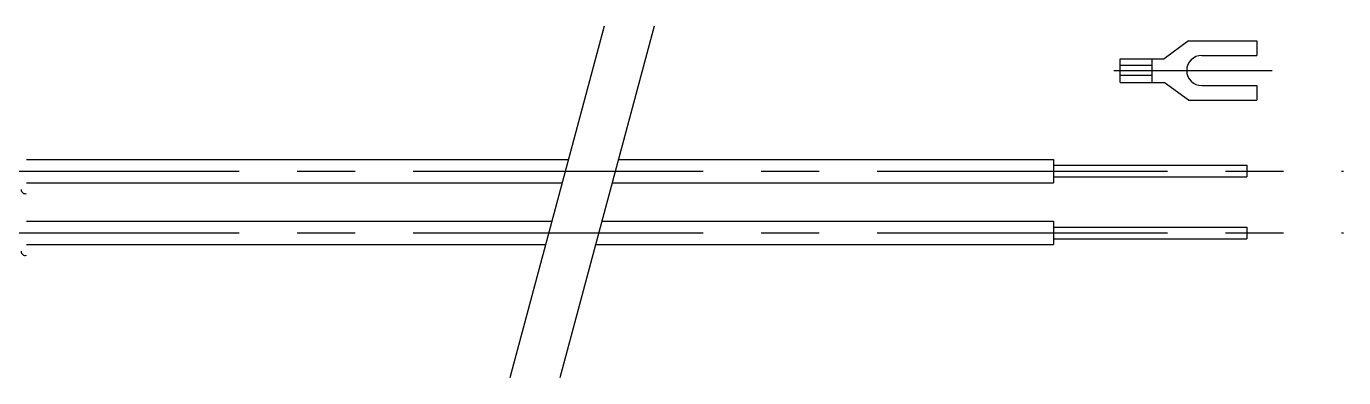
# Model space of a CAD drawing. Extents: x 54 to 349, y 204 to 268.
# Drawn here: x 281.2 to 349.3, y 249.4 to 267.6 of the extents above; entities that cross this region are included whole.
import ezdxf

# ---------------------------------------------------------------- set-up
doc = ezdxf.new("R2010")
doc.units = 0
doc.header["$LTSCALE"] = 12
doc.linetypes.add('CENTER', pattern=[2, 1.25, -0.25, 0.25, -0.25])
doc.linetypes.add('PHANTOM', pattern=[15, 7.5, -1.5, 1.5, -1.5, 1.5, -1.5])
doc.layers.get('0').update_dxf_attribs({"linetype": 'CONTINUOUS'})
doc.layers.add('CENTER', color=1, linetype='CENTER')

msp = doc.modelspace()

# ---------------------------------------------------------------- linework, layer by layer
at = {"color": 3, "linetype": 'PHANTOM'}
for p, q in [((311.098, 267.642), (306.222, 249.442)), ((313.687, 267.642), (308.81, 249.442))]:
    msp.add_line(p, q, dxfattribs=at)
at = {"color": 7, "linetype": 'CONTINUOUS'}
for p, q in [((341.311, 266.89), (340.056, 265.964)), ((341.311, 266.89), (344.843, 266.89)), ((344.843, 266.89), (344.843, 266.132)), ((337.779, 265.964), (340.056, 265.964)), ((337.779, 264.739), (337.779, 265.964)), ((339.426, 265.964), (339.426, 264.739)), ((342.002, 266.132), (344.843, 266.132)), ((339.426, 265.61), (337.779, 265.61)), ((339.426, 265.093), (337.779, 265.093)), ((337.779, 264.739), (340.056, 264.739)), ((341.311, 263.813), (340.056, 264.739)), ((342.002, 264.571), (344.843, 264.571)), ((344.843, 264.571), (344.843, 263.813)), ((341.311, 263.813), (344.843, 263.813)), ((281.223, 260.742), (309.25, 260.742)), ((311.838, 260.742), (334.338, 260.742)), ((334.338, 260.742), (334.338, 259.542)), ((334.338, 260.442), (344.338, 260.442)), ((344.338, 260.442), (344.338, 259.842)), ((281.223, 259.542), (308.928, 259.542)), ((311.516, 259.542), (334.338, 259.542)), ((334.338, 259.842), (344.338, 259.842)), ((281.223, 257.542), (308.392, 257.542)), ((310.98, 257.542), (334.338, 257.542)), ((334.338, 257.542), (334.338, 256.342)), ((334.338, 257.242), (344.338, 257.242)), ((344.338, 257.242), (344.338, 256.642)), ((281.223, 256.342), (308.071, 256.342)), ((310.659, 256.342), (334.338, 256.342)), ((334.338, 256.642), (344.338, 256.642))]:
    msp.add_line(p, q, dxfattribs=at)
for centre, radius, start, end in [((342.002, 265.352), 0.78, 90, 270), ((281.155, 259.167), 0.195, 172.40536, 290.41065), ((281.155, 255.967), 0.195, 172.40536, 290.41065), ((281.155, 255.967), 0.195, 172.40536, 290.41065)]:
    msp.add_arc(centre, radius, start, end, dxfattribs=at)
at = {"layer": 'CENTER', "color": 1, "linetype": 'CENTER'}
msp.add_line((337.458, 265.352), (345.649, 265.352), dxfattribs=at)
at = {"layer": 'CENTER', "color": 1}
for p, q in [((181.223, 260.142), (349.338, 260.142)), ((181.223, 256.942), (349.338, 256.942))]:
    msp.add_line(p, q, dxfattribs=at)

doc.saveas('drawing.dxf')
